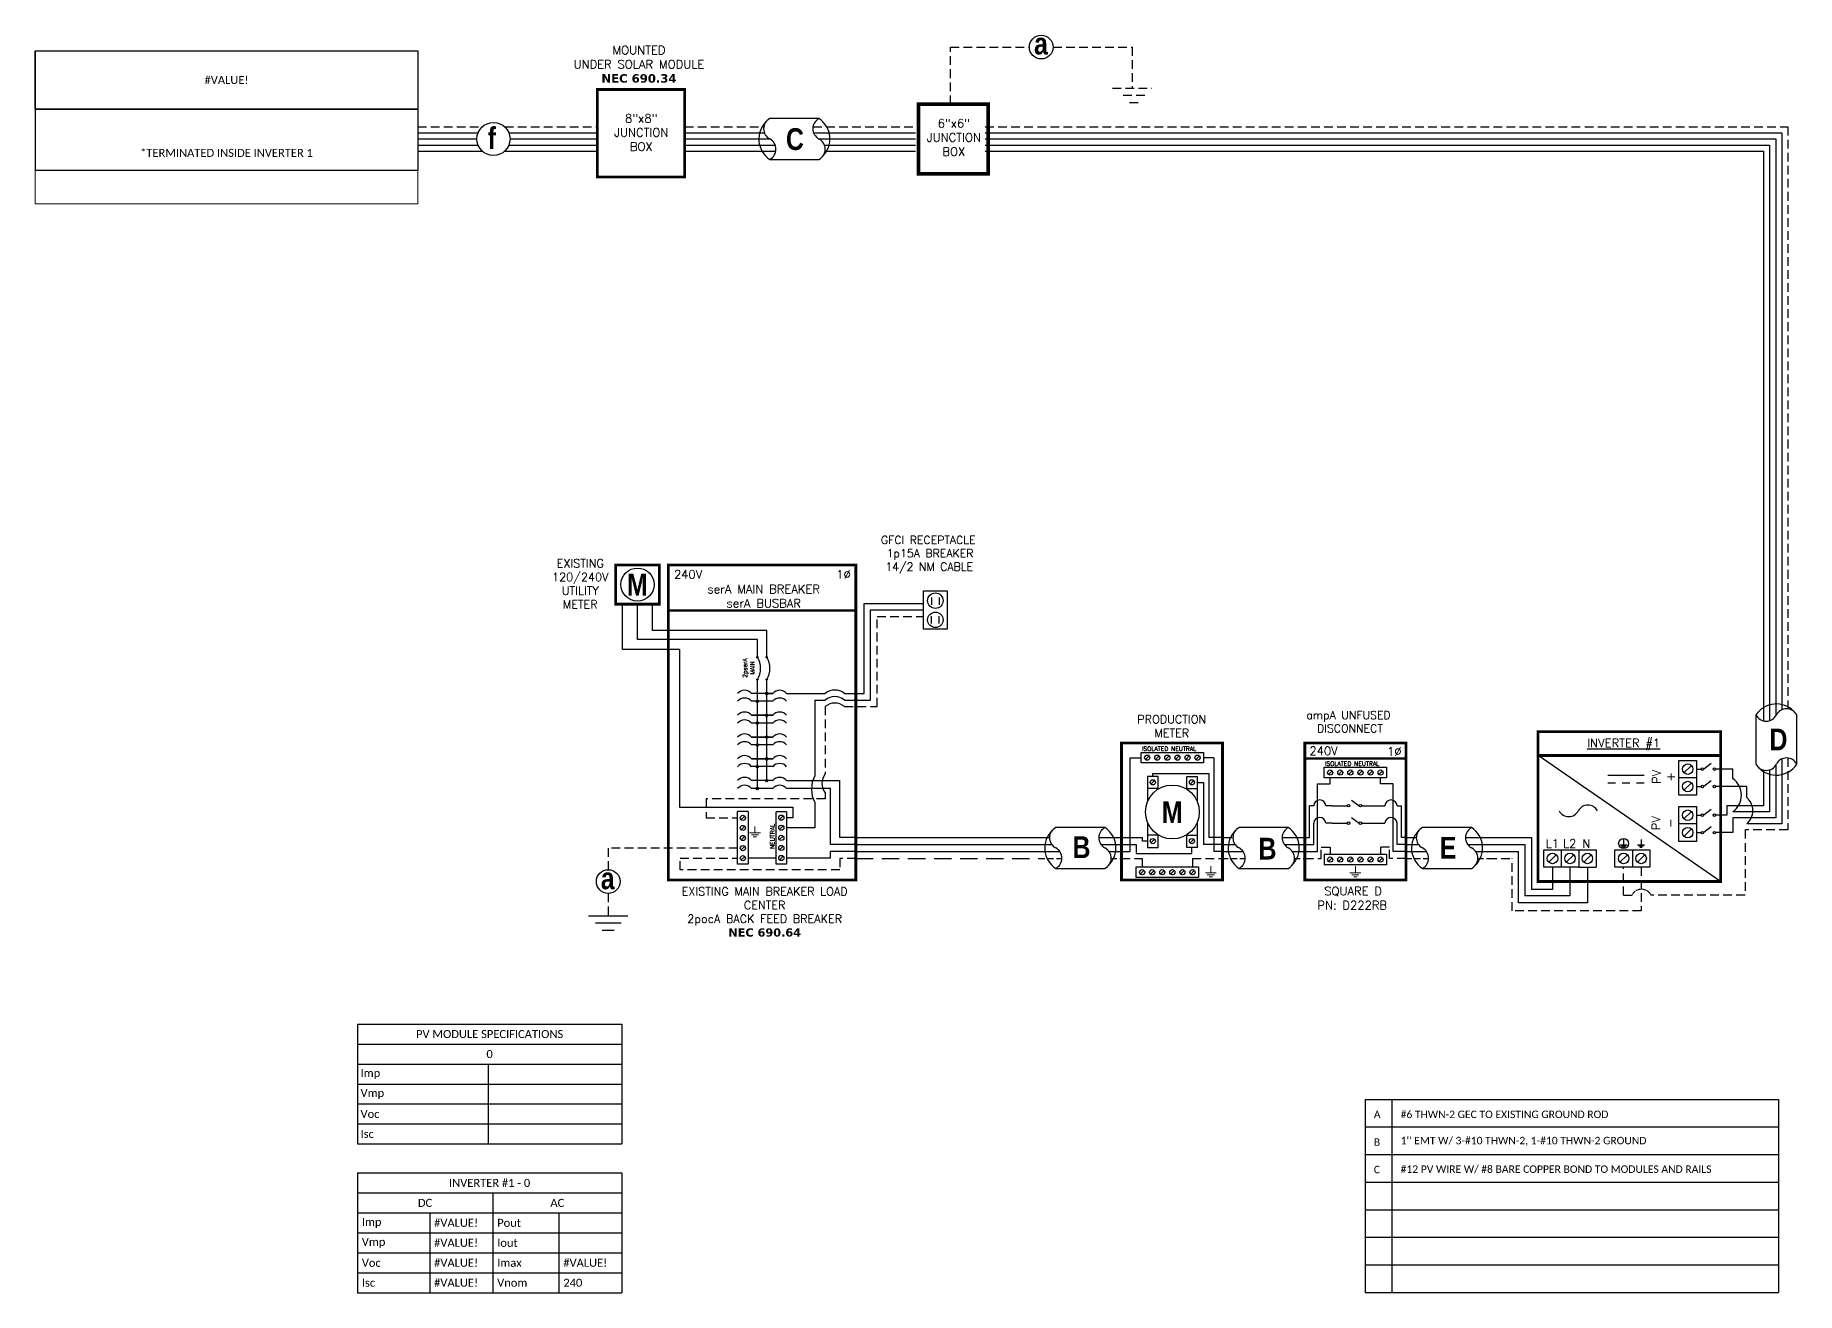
# Model space of a CAD drawing. Header units: feet. Extents: x 16899 to 17659, y 15297 to 15839.
import ezdxf

# ---------------------------------------------------------------- set-up
doc = ezdxf.new("R2010")
doc.units = ezdxf.units.FT
doc.header["$MEASUREMENT"] = 0
doc.linetypes.add('DASHED', pattern=[0.75, 0.5, -0.25])
doc.linetypes.add('HIDDEN', pattern=[0.375, 0.25, -0.125])
doc.layers.add('TEXT', color=7, linetype='Continuous')
doc.layers.add('Z - TITLEBLOCK TXT', color=7, linetype='Continuous')
doc.styles.add('ONE LINE TXT', font='techb___.ttf')
doc.styles.get("Standard").update_dxf_attribs({"font": 'simplex.shx'})

# ---------------------------------------------------------------- blocks, each defined once
blk = doc.blocks.new('*T22')
at = {"color": 0, "lineweight": -2, "transparency": 16777216}
for p, q in [((0, 0), (165.11, 0)), ((0, 0), (0, -51.42)), ((165.11, 0), (165.11, -51.42)), ((0, -25.14), (165.11, -25.14)), ((0, -51.42), (165.11, -51.42))]:
    blk.add_line(p, q, dxfattribs=at)
at = {"layer": 'Defpoints', "color": 8, "linetype": 'ByBlock', "lineweight": 0, "transparency": 16777216}
for p, q in [((0, -51.42), (0, -66.05)), ((165.11, -51.42), (165.11, -66.05)), ((0, -66.05), (165.11, -66.05))]:
    blk.add_line(p, q, dxfattribs=at)
at = {"color": 0, "linetype": 'Continuous', "transparency": 16777216, "char_height": 3.4544, "width": 155.095, "attachment_point": 5}
for s, insert in [('{\\fCalibri|b0|i0|c0;#VALUE!', (82.56, -12.57)), ('{\\fCalibri|b0|i0|c0;^J^J*TERMINATED INSIDE INVERTER 1', (82.56, -38.28))]:
    blk.add_mtext(s, dxfattribs=dict(at, insert=insert))
blk = doc.blocks.new('8x8box')
at = {"lineweight": 50, "const_width": 1.19}
blk.add_lwpolyline([(37.78, 0), (0, 0), (0, 37.78), (37.78, 37.78)], close=True, dxfattribs=at)
at = {"color": 1, "char_height": 3.6576, "attachment_point": 5}
for s, width, insert in [(' \\PMOUNTED \\PUNDER SOLAR MODULE\\P{\\fVerdana|b1|i0|c0|p34;NEC 690.34}', 73.0127, (18.01, 51.7)), ('8"x8"  JUNCTION BOX ', 0.4767, (19.03, 19.26))]:
    blk.add_mtext_dynamic_manual_height_columns(s, width=width, gutter_width=7.17, heights=[0], dxfattribs=dict(at, insert=insert))
blk = doc.blocks.new('6x6box')
at = {"lineweight": 50, "const_width": 1.53}
blk.add_lwpolyline([(30.1, 0), (0, 0), (0, 30.1), (30.1, 30.1)], close=True, dxfattribs=at)
at = {"color": 1, "insert": (15.24, 15.71), "char_height": 3.6576, "width": 0.4767, "attachment_point": 5}
blk.add_mtext('6"x6"  JUNCTION BOX  ', dxfattribs=at)
blk = doc.blocks.new('*U13')
at = {"color": 7}
for p, q in [((-35.53, 9), (-31.05, 9)), ((-9.81, 9), (0, 9))]:
    blk.add_line(p, q, dxfattribs=at)
at = {"color": 7, "linetype": 'Continuous'}
for p, q in [((-7.14, 13.31), (-28.39, 13.31)), ((-28.39, -4.31), (-7.14, -4.31))]:
    blk.add_line(p, q, dxfattribs=at)
at = {"color": 10}
for p, q in [((-35.53, 6), (-30.11, 6)), ((-8.87, 6), (0, 6))]:
    blk.add_line(p, q, dxfattribs=at)
at = {"color": 253}
for p, q in [((-35.53, 3), (-26.66, 3)), ((-5.41, 3), (0, 3))]:
    blk.add_line(p, q, dxfattribs=at)
at = {"color": 92, "linetype": 'HIDDEN', "ltscale": 10}
for p, q in [((-4.48, 0), (0, 0)), ((-35.53, 0), (-25.72, 0))]:
    blk.add_line(p, q, dxfattribs=at)
at = {"color": 7, "linetype": 'Continuous'}
for centre, start, end in [((-22.54, 4.5), 133.97324, 236.42648), ((-12.99, 4.5), 313.97324, 56.42648)]:
    blk.add_arc(centre, 10.58, start, end, dxfattribs=at)
at = {"linetype": 'Continuous'}
for centre, start, end in [((-26.08, 8.91), 117.66392, 242.33608), ((-4.83, 8.91), 117.66392, 242.33608), ((-30.7, 0.09), 297.66392, 62.33608), ((-9.45, 0.09), 297.66392, 62.33608)]:
    blk.add_arc(centre, 4.98, start, end, dxfattribs=at)
blk = doc.blocks.new('unfusedDisconnect')
at = {"lineweight": 50}
blk.add_line((-43.61, 43.06), (0, 43.06), dxfattribs=at)
at = {"color": 1, "linetype": 'Continuous'}
for p, q in [((-35.27, 34.78), (-35.27, 39.32)), ((-35.27, 39.32), (-8.32, 39.32)), ((-8.32, 39.32), (-8.32, 34.78)), ((-8.32, 34.78), (-35.27, 34.78)), ((-23.43, 25.18), (-20.16, 22.74)), ((-31.89, 22.73), (-25.32, 22.73)), ((-23.43, 17.65), (-20.16, 15.2)), ((-19.08, 22.73), (-11.7, 22.73)), ((-31.89, 15.2), (-25.32, 15.2)), ((-19.08, 15.2), (-11.7, 15.19)), ((-35.27, 1.76), (-8.32, 1.76)), ((-35.27, 1.76), (-35.27, -2.78)), ((-8.32, 1.76), (-8.32, -2.78)), ((-8.32, -2.78), (-35.27, -2.78))]:
    blk.add_line(p, q, dxfattribs=at)
at = {"color": 253, "linetype": 'Continuous'}
for p, q in [((-38.16, 3), (-38.16, 32.17)), ((-38.16, 32.17), (-32.67, 32.17)), ((-32.67, 32.17), (-32.67, 34.78)), ((-10.92, 32.17), (-10.92, 34.78)), ((-5.43, 32.17), (-10.92, 32.17)), ((-5.43, 3), (-5.43, 32.17)), ((-43.61, 3), (-38.16, 3)), ((0, 3), (-5.43, 3))]:
    blk.add_line(p, q, dxfattribs=at)
at = {"color": 4, "linetype": 'Continuous'}
for p, q in [((-31.89, 37.83), (-33.46, 36.26)), ((-27.53, 37.83), (-29.11, 36.26)), ((-23.18, 37.83), (-24.76, 36.26)), ((-18.83, 37.83), (-20.41, 36.26)), ((-14.48, 37.83), (-16.06, 36.26)), ((-10.13, 37.83), (-11.7, 36.26)), ((-31.89, 0.28), (-33.46, -1.3)), ((-27.53, 0.28), (-29.11, -1.3)), ((-23.18, 0.28), (-24.76, -1.3)), ((-18.83, 0.28), (-20.41, -1.3)), ((-14.48, 0.28), (-16.06, -1.3)), ((-10.13, 0.28), (-11.7, -1.3))]:
    blk.add_line(p, q, dxfattribs=at)
at = {"color": 7, "linetype": 'Continuous'}
for p, q in [((-41.66, 9), (-41.66, 22.73)), ((-39.8, 22.73), (-41.66, 22.73)), ((-31.89, 22.73), (-34.52, 22.73)), ((-11.7, 22.73), (-9.07, 22.73)), ((-3.79, 22.73), (-1.93, 22.73)), ((-1.93, 9), (-1.93, 22.73))]:
    blk.add_line(p, q, dxfattribs=at)
at = {"color": 7}
for p, q in [((-43.61, 9), (-41.66, 9)), ((0, 9), (-1.93, 9))]:
    blk.add_line(p, q, dxfattribs=at)
at = {"color": 10, "linetype": 'Continuous'}
for p, q in [((-39.8, 6), (-39.8, 15.2)), ((-31.89, 15.2), (-34.52, 15.2)), ((-11.7, 15.2), (-9.07, 15.2)), ((-3.79, 6), (-3.79, 15.2)), ((-43.61, 6), (-39.8, 6)), ((0, 6), (-3.79, 6))]:
    blk.add_line(p, q, dxfattribs=at)
at = {"color": 92, "linetype": 'HIDDEN', "ltscale": 15}
for p, q in [((-43.61, 0), (-36.58, 0)), ((-36.58, 0), (-36.58, 4.9)), ((-36.58, 4.9), (-32.67, 4.9)), ((-32.67, 4.9), (-32.67, 1.76)), ((-7.01, 4.9), (-10.92, 4.9)), ((-10.92, 4.9), (-10.92, 1.76)), ((-7.01, 0), (-7.01, 4.9)), ((0, 0), (-7.01, 0))]:
    blk.add_line(p, q, dxfattribs=at)
at = {"lineweight": 50, "const_width": 1.19}
blk.add_lwpolyline([(-43.61, -9.34), (-43.61, 49.84), (0, 49.84), (0, -9.34)], close=True, dxfattribs=at)
at = {"color": 92, "linetype": 'Continuous', "lineweight": 5, "ltscale": 0.05, "flags": 128}
for points in [[(-24.14, -6.17), (-19.45, -6.17)], [(-20.27, -7.03), (-23.32, -7.03)], [(-21.8, -3.32), (-21.8, -6.17)], [(-21.08, -7.9), (-22.51, -7.9)]]:
    blk.add_lwpolyline(points, dxfattribs=at)
at = {"color": 4, "linetype": 'Continuous'}
for centre in [(-32.67, 37.05), (-28.32, 37.05), (-23.97, 37.05), (-19.62, 37.05), (-15.27, 37.05), (-10.92, 37.05), (-32.67, -0.51), (-28.32, -0.51), (-23.97, -0.51), (-19.62, -0.51), (-15.27, -0.51), (-10.92, -0.51)]:
    blk.add_circle(centre, 1.11, dxfattribs=at)
at = {"color": 1, "linetype": 'Continuous'}
for centre in [(-24.78, 22.73), (-19.62, 22.73), (-24.78, 15.2), (-19.62, 15.2)]:
    blk.add_circle(centre, 0.541, dxfattribs=at)
at = {"color": 7, "linetype": 'Continuous'}
for centre in [(-37.16, 22.58), (-6.43, 22.58)]:
    blk.add_arc(centre, 2.64, 3.28193, 176.71807, dxfattribs=at)
at = {"color": 10, "linetype": 'Continuous'}
for centre in [(-37.16, 15.04), (-6.43, 15.04)]:
    blk.add_arc(centre, 2.64, 3.28193, 176.71807, dxfattribs=at)
at = {"color": 4, "linetype": 'Continuous'}
blk.add_text('ISOLATED NEUTRAL', height=1.8743, dxfattribs=at).set_placement((-34.91, 39.97))
at = {"color": 1}
for s, width, gutter_width, heights, insert, char_height, attachment_point in [('\\A1;\\pi12.228;ampA UNFUSED \\P\\pi16.834;DISCONNECT', 64.922, 0, [11.89], (-55.21, 63.58), 3.4544, 1), ('240V', 0.1481, 0.75, [0], (-35.55, 46.4), 3.658, 5), ('1∅', 0.1481, 0.75, [0], (-4.98, 46.1), 3.658, 5), ('\\A1;\\pi11.999,t30.287;SQUARE D\\P\\pi9.0377,t27.326;PN: D222RB', 51.6906, 0.203, [45.94], (-47.25, -12.27), 3.6576, 1)]:
    blk.add_mtext_dynamic_manual_height_columns(s, width=width, gutter_width=gutter_width, heights=heights, dxfattribs=dict(at, insert=insert, char_height=char_height, attachment_point=attachment_point))
blk = doc.blocks.new('*U26')
at = {"color": 7}
for name, p in [('unfusedDisconnect', (0, 0)), ('*U13', (-43.61, 0))]:
    blk.add_blockref(name, p, dxfattribs=at)
at = {"layer": 'Z - TITLEBLOCK TXT', "color": 1, "linetype": 'Continuous', "insert": (-63.63, 8.88), "char_height": 9.3833, "attachment_point": 1, "style": 'ONE LINE TXT'}
blk.add_mtext_dynamic_manual_height_columns('{\\W1;\\C256;B}', width=0.1385, gutter_width=2.13, heights=[0], dxfattribs=at)
blk = doc.blocks.new('*U21')
at = {"color": 7}
blk.add_line((-79.14, 9), (0, 9), dxfattribs=at)
at = {"color": 10}
blk.add_line((-79.14, 6), (0, 6), dxfattribs=at)
at = {"color": 253}
blk.add_line((-79.14, 3), (0, 3), dxfattribs=at)
at = {"color": 92, "linetype": 'DASHED', "ltscale": 15}
blk.add_line((-79.14, 0), (0, 0), dxfattribs=at)
blk = doc.blocks.new('productionMeter')
at = {"color": 1, "linetype": 'Continuous'}
for p, q in [((-35.13, 41.18), (-35.13, 45.72)), ((-35.13, 45.72), (-8.18, 45.72)), ((-8.18, 45.72), (-8.18, 41.18)), ((-8.18, 41.18), (-35.13, 41.18)), ((-32.38, 35.4), (-32.38, 24.5)), ((-27.84, 35.4), (-32.38, 35.4)), ((-27.84, 29.86), (-27.84, 35.4)), ((-15.47, 29.86), (-15.47, 35.4)), ((-15.47, 35.4), (-10.93, 35.4)), ((-10.93, 35.4), (-10.93, 24.5)), ((-27.84, 30.21), (-32.38, 30.21)), ((-15.47, 30.21), (-10.93, 30.21)), ((-32.38, 15.55), (-32.38, 4.64)), ((-10.93, 15.55), (-10.93, 4.64)), ((-27.84, 10.04), (-32.38, 10.04)), ((-27.84, 4.64), (-27.84, 10.18)), ((-15.47, 4.64), (-15.47, 10.18)), ((-15.47, 10.04), (-10.93, 10.04)), ((-32.38, 4.64), (-27.84, 4.64)), ((-10.93, 4.64), (-15.47, 4.64)), ((-37.32, -8.24), (-37.32, -3.7)), ((-37.32, -3.7), (-10.37, -3.7)), ((-10.37, -3.7), (-10.37, -8.24)), ((-10.37, -8.24), (-37.32, -8.24))]:
    blk.add_line(p, q, dxfattribs=at)
at = {"color": 253, "linetype": 'Continuous'}
for p, q in [((-39.9, 3), (-39.9, 43.45)), ((-39.9, 43.45), (-35.13, 43.45)), ((-3.71, 43.45), (-8.18, 43.45)), ((-3.71, 43.45), (-3.71, 3)), ((-43.61, 3), (-39.9, 3)), ((0, 3), (-3.71, 3))]:
    blk.add_line(p, q, dxfattribs=at)
at = {"color": 4, "linetype": 'Continuous'}
for p, q in [((-31.74, 44.23), (-33.32, 42.66)), ((-27.39, 44.23), (-28.97, 42.66)), ((-23.04, 44.23), (-24.62, 42.66)), ((-18.69, 44.23), (-20.26, 42.66)), ((-14.34, 44.23), (-15.91, 42.66)), ((-9.99, 44.23), (-11.56, 42.66)), ((-29.33, 33.59), (-30.9, 32.02)), ((-12.41, 33.59), (-13.98, 32.02)), ((-29.33, 8.23), (-30.9, 6.66)), ((-12.41, 8.23), (-13.98, 6.66)), ((-33.93, -5.19), (-35.51, -6.76)), ((-29.58, -5.19), (-31.15, -6.76)), ((-25.23, -5.19), (-26.8, -6.76)), ((-20.88, -5.19), (-22.45, -6.76)), ((-16.53, -5.19), (-18.1, -6.76)), ((-12.18, -5.19), (-13.75, -6.76))]:
    blk.add_line(p, q, dxfattribs=at)
at = {"color": 7}
for p, q in [((-30.11, 35.4), (-30.11, 36.59)), ((-30.11, 36.59), (-5.98, 36.59)), ((-5.98, 36.59), (-5.98, 9)), ((-43.61, 9), (-34.54, 9)), ((-34.54, 7.44), (-34.54, 9)), ((0, 9), (-5.98, 9)), ((-32.38, 7.44), (-34.54, 7.44))]:
    blk.add_line(p, q, dxfattribs=at)
at = {"color": 10, "linetype": 'Continuous'}
for p, q in [((-10.93, 32.81), (-8.25, 32.81)), ((-8.25, 32.81), (-8.25, 6)), ((-43.61, 6), (-37.24, 6)), ((-37.24, 6), (-37.24, 2.05)), ((-37.24, 2.05), (-13.2, 2.05)), ((-13.2, 2.05), (-13.2, 4.64)), ((0, 6), (-8.25, 6))]:
    blk.add_line(p, q, dxfattribs=at)
at = {"color": 92, "linetype": 'HIDDEN', "ltscale": 15}
for p, q in [((-43.61, 0), (-34.72, 0)), ((-12.97, 0), (-12.97, -3.7)), ((-12.97, 0), (0, 0)), ((-34.72, 0), (-34.72, -3.7))]:
    blk.add_line(p, q, dxfattribs=at)
at = {"lineweight": 50, "const_width": 1.19}
blk.add_lwpolyline([(-43.61, -9.34), (-43.61, 49.84), (0, 49.84), (0, -9.34)], close=True, dxfattribs=at)
at = {"color": 92, "linetype": 'Continuous', "lineweight": 5, "ltscale": 0.05, "flags": 128}
for points in [[(-2.7, -6.18), (-7.38, -6.18)], [(-6.57, -7.05), (-3.51, -7.05)], [(-5.04, -3.33), (-5.04, -6.18)], [(-5.76, -7.91), (-4.32, -7.91)]]:
    blk.add_lwpolyline(points, dxfattribs=at)
at = {"color": 4, "linetype": 'Continuous'}
for centre in [(-32.53, 43.45), (-28.18, 43.45), (-23.83, 43.45), (-19.48, 43.45), (-15.13, 43.45), (-10.78, 43.45), (-30.11, 32.81), (-13.2, 32.81), (-30.11, 7.44), (-13.2, 7.44), (-34.72, -5.97), (-30.37, -5.97), (-26.02, -5.97), (-21.67, -5.97), (-17.32, -5.97), (-12.97, -5.97)]:
    blk.add_circle(centre, 1.11, dxfattribs=at)
at = {"linetype": 'Continuous'}
blk.add_circle((-21.65, 20.02), 11.62, dxfattribs=at)
at = {"color": 4, "linetype": 'Continuous'}
blk.add_text('ISOLATED NEUTRAL', height=1.8743, dxfattribs=at).set_placement((-34.77, 46.37))
at = {"color": 253, "linetype": 'Continuous', "style": 'ONE LINE TXT'}
blk.add_text('M', height=9.38, dxfattribs=at).set_placement((-26.21, 15.31))
at = {"color": 1, "insert": (-21.93, 57.08), "char_height": 3.5433, "attachment_point": 5}
blk.add_mtext_dynamic_manual_height_columns('PRODUCTION METER', width=1.3203, gutter_width=7.17, heights=[0], dxfattribs=at)
blk = doc.blocks.new('*U18')
at = {"color": 7}
blk.add_blockref('productionMeter', (0, 0), dxfattribs=at)
blk = doc.blocks.new('breakerPanel')
at = {"linetype": 'Continuous'}
h = blk.add_hatch(color=1, dxfattribs=at)
h.dxf.hatch_style = 1
edge = h.paths.add_edge_path()
edge.add_arc((-42.47, 86.8), 0.291, 0, 360)
h = blk.add_hatch(color=1, dxfattribs=at)
h.dxf.hatch_style = 1
edge = h.paths.add_edge_path()
edge.add_arc((-38.44, 86.8), 0.291, 0, 360)
h = blk.add_hatch(color=1, dxfattribs=at)
h.dxf.hatch_style = 1
edge = h.paths.add_edge_path()
edge.add_arc((-42.47, 77.16), 0.291, 0, 360)
h = blk.add_hatch(color=1, dxfattribs=at)
h.dxf.hatch_style = 1
edge = h.paths.add_edge_path()
edge.add_arc((-38.44, 77.16), 0.291, 0, 360)
h = blk.add_hatch(color=1, dxfattribs=at)
h.dxf.hatch_style = 1
edge = h.paths.add_edge_path()
edge.add_arc((-38.44, 71.16), 0.528, 0, 360)
h = blk.add_hatch(color=1, dxfattribs=at)
h.dxf.hatch_style = 1
edge = h.paths.add_edge_path()
edge.add_arc((-42.47, 67.78), 0.528, 0, 360)
h = blk.add_hatch(color=1, dxfattribs=at)
h.dxf.hatch_style = 1
edge = h.paths.add_edge_path()
edge.add_arc((-38.44, 61.76), 0.528, 0, 360)
h = blk.add_hatch(color=1, dxfattribs=at)
h.dxf.hatch_style = 1
edge = h.paths.add_edge_path()
edge.add_arc((-42.47, 58.38), 0.528, 0, 360)
h = blk.add_hatch(color=1, dxfattribs=at)
h.dxf.hatch_style = 1
edge = h.paths.add_edge_path()
edge.add_arc((-42.47, 48.98), 0.528, 0, 360)
h = blk.add_hatch(color=1, dxfattribs=at)
h.dxf.hatch_style = 1
edge = h.paths.add_edge_path()
edge.add_arc((-38.44, 52.36), 0.528, 0, 360)
h = blk.add_hatch(color=1, dxfattribs=at)
h.dxf.hatch_style = 1
edge = h.paths.add_edge_path()
edge.add_arc((-42.47, 39.58), 0.528, 0, 360)
h = blk.add_hatch(color=1, dxfattribs=at)
h.dxf.hatch_style = 1
edge = h.paths.add_edge_path()
edge.add_arc((-38.44, 42.95), 0.528, 0, 360)
h = blk.add_hatch(color=1, dxfattribs=at)
h.dxf.hatch_style = 1
edge = h.paths.add_edge_path()
edge.add_arc((-42.47, 30.17), 0.528, 0, 360)
h = blk.add_hatch(color=1, dxfattribs=at)
h.dxf.hatch_style = 1
edge = h.paths.add_edge_path()
edge.add_arc((-38.44, 33.55), 0.528, 0, 360)
at = {"color": 155, "true_color": 0x647190}
blk.add_line((-80.92, 126.59), (0, 126.59), dxfattribs=at)
at = {"color": 253, "linetype": 'Continuous'}
for p, q in [((-100.73, 90.2), (-100.73, 109.7)), ((-76.04, 90.2), (-100.73, 90.2)), ((-76.04, 90.2), (-76.04, 22.16)), ((-76.04, 22.16), (-27.25, 22.16)), ((-27.25, 17.57), (-29.89, 17.57)), ((-27.25, 22.16), (-27.25, 17.57)), ((-11.01, 0.16), (-29.89, 0.16)), ((0, 3), (-11.01, 3)), ((-11.01, 3), (-11.01, 0.16))]:
    blk.add_line(p, q, dxfattribs=at)
at = {"color": 10, "linetype": 'Continuous'}
for p, q in [((-94.24, 94.51), (-94.24, 109.7)), ((-42.47, 94.51), (-94.24, 94.51)), ((-42.47, 87.09), (-42.47, 94.51)), ((-42.47, 30.17), (-42.47, 76.87)), ((-35.88, 67.78), (-45.04, 67.78)), ((-35.88, 58.38), (-45.04, 58.38)), ((-35.88, 48.98), (-45.04, 48.98)), ((-35.88, 39.58), (-45.04, 39.58)), ((-35.88, 30.17), (-45.04, 30.17)), ((-10.98, 30.17), (-29.89, 30.17)), ((-10.98, 6), (-10.98, 30.17)), ((0, 6), (-10.98, 6))]:
    blk.add_line(p, q, dxfattribs=at)
at = {"color": 7, "linetype": 'Continuous'}
for p, q in [((-87.75, 98.34), (-87.75, 109.7)), ((-38.44, 98.34), (-87.75, 98.34)), ((-38.44, 87.09), (-38.44, 98.34)), ((-38.44, 61.76), (-38.44, 76.87)), ((-35.88, 71.16), (-45.04, 71.16)), ((-38.44, 71.16), (-35.88, 71.16)), ((-45.04, 61.76), (-35.88, 61.76)), ((-35.88, 61.76), (-45.04, 61.76)), ((-38.44, 52.36), (-38.44, 61.76)), ((-45.04, 52.36), (-35.88, 52.36)), ((-35.88, 52.36), (-45.04, 52.36)), ((-38.44, 42.95), (-38.44, 52.36)), ((-45.04, 42.95), (-35.88, 42.95)), ((-35.88, 42.95), (-45.04, 42.95)), ((-38.44, 33.55), (-38.44, 42.95)), ((-35.88, 33.55), (-45.04, 33.55)), ((-6.96, 9), (-6.96, 33.55))]:
    blk.add_line(p, q, dxfattribs=at)
at = {"lineweight": 50}
blk.add_line((-80.92, 106.95), (0, 106.95), dxfattribs=at)
at = {"color": 7}
for p, q in [((-29.89, 33.55), (-6.96, 33.55)), ((0, 9), (-6.96, 9))]:
    blk.add_line(p, q, dxfattribs=at)
at = {"color": 1, "linetype": 'Continuous'}
for p, q in [((-51.03, -2.51), (-51.03, 20.23)), ((-46.49, 20.23), (-51.03, 20.23)), ((-46.49, 20.23), (-46.49, -2.51)), ((-34.43, -2.43), (-34.43, 20.16)), ((-29.89, 20.16), (-34.43, 20.16)), ((-29.89, 20.16), (-29.89, -2.43)), ((-46.49, -2.51), (-51.03, -2.51)), ((-29.89, -2.43), (-34.43, -2.43))]:
    blk.add_line(p, q, dxfattribs=at)
at = {"color": 4, "linetype": 'Continuous'}
for p, q in [((-47.97, 18.28), (-49.55, 16.71)), ((-31.37, 18.35), (-32.94, 16.78)), ((-47.97, 13.93), (-49.55, 12.36)), ((-47.97, 9.58), (-49.55, 8.01)), ((-31.37, 14), (-32.94, 12.43)), ((-31.37, 9.65), (-32.94, 8.08)), ((-47.97, 5.23), (-49.55, 3.66)), ((-47.97, 0.88), (-49.55, -0.69)), ((-31.37, 5.3), (-32.94, 3.73)), ((-31.37, 0.95), (-32.94, -0.62))]:
    blk.add_line(p, q, dxfattribs=at)
at = {"color": 92, "linetype": 'HIDDEN', "ltscale": 15}
for p, q in [((-51.03, 4.44), (-106.89, 4.44)), ((-106.89, 4.44), (-106.89, -4.87)), ((-75.84, -4.96), (-75.84, 0.09)), ((-75.84, 0.09), (-51.03, 0.09)), ((0, 0), (-6.96, 0)), ((-6.96, -4.96), (-75.84, -4.96)), ((-6.96, 0), (-6.96, -4.96)), ((-106.89, -15.1), (-106.89, -24.84))]:
    blk.add_line(p, q, dxfattribs=at)
at = {"color": 92, "linetype": 'Continuous', "ltscale": 15}
blk.add_line((-34.43, 0.09), (-46.49, 0.09), dxfattribs=at)
at = {"lineweight": 50, "const_width": 1.19}
for points in [[(-103.67, 109.7), (-103.67, 126.59), (-84.82, 126.59), (-84.82, 109.7)], [(-80.92, -9.3), (-80.92, 126.59), (0, 126.59), (0, -9.3)]]:
    blk.add_lwpolyline(points, close=True, dxfattribs=at)
at = {"color": 92, "linetype": 'Continuous', "lineweight": 5, "ltscale": 0.05, "flags": 128}
for points in [[(-45.88, 10.97), (-41.2, 10.97)], [(-42.01, 10.1), (-45.07, 10.1)], [(-42.82, 9.23), (-44.25, 9.23)], [(-43.54, 13.81), (-43.54, 10.97)]]:
    blk.add_lwpolyline(points, dxfattribs=at)
at = {"color": 92, "linetype": 'Continuous', "ltscale": 4, "flags": 128}
for points in [[(-115.37, -24.84), (-98.41, -24.84)], [(-101.35, -27.98), (-112.43, -27.98)], [(-104.29, -31.12), (-109.49, -31.12)]]:
    blk.add_lwpolyline(points, dxfattribs=at)
at = {"linetype": 'Continuous'}
blk.add_circle((-94.24, 118.15), 7.15, dxfattribs=at)
at = {"color": 1, "linetype": 'Continuous'}
for centre, radius in [((-42.47, 86.8), 0.291), ((-38.44, 86.8), 0.291), ((-42.47, 77.16), 0.291), ((-38.44, 77.16), 0.291), ((-38.44, 71.16), 0.528), ((-42.47, 67.78), 0.528), ((-38.44, 61.76), 0.528), ((-42.47, 58.38), 0.528), ((-42.47, 48.98), 0.528), ((-38.44, 52.36), 0.528), ((-42.47, 39.58), 0.528), ((-38.44, 42.95), 0.528), ((-42.47, 30.17), 0.528), ((-38.44, 33.55), 0.528)]:
    blk.add_circle(centre, radius, dxfattribs=at)
at = {"color": 4, "linetype": 'Continuous'}
for centre in [(-48.76, 17.49), (-32.16, 17.57), (-48.76, 13.14), (-48.76, 8.79), (-32.16, 13.21), (-32.16, 8.86), (-48.76, 4.44), (-48.76, 0.09), (-32.16, 4.51), (-32.16, 0.16)]:
    blk.add_circle(centre, 1.11, dxfattribs=at)
at = {"color": 7, "linetype": 'Continuous'}
blk.add_circle((-106.89, -9.99), 5.11, dxfattribs=at)
at = {"color": 1, "linetype": 'Continuous'}
for centre, radius, start, end in [((-50.14, 81.98), 9.06, 327.87082, 32.12918), ((-46.11, 81.98), 9.06, 327.87082, 32.12918), ((-48.03, 68.62), 3.93, 40.3392, 139.6608), ((-48.03, 65.24), 3.93, 40.3392, 139.6608), ((-32.88, 68.62), 3.93, 40.3392, 139.6608), ((-32.88, 65.24), 3.93, 40.3392, 139.6608), ((-48.03, 59.21), 3.93, 40.3392, 139.6608), ((-32.88, 59.21), 3.93, 40.3392, 139.6608), ((-48.03, 55.84), 3.93, 40.3392, 139.6608), ((-48.03, 49.81), 3.93, 40.3392, 139.6608), ((-32.88, 55.84), 3.93, 40.3392, 139.6608), ((-32.88, 49.81), 3.93, 40.3392, 139.6608), ((-48.03, 46.43), 3.93, 40.3392, 139.6608), ((-32.88, 46.43), 3.93, 40.3392, 139.6608), ((-48.03, 40.41), 3.93, 40.3392, 139.6608), ((-48.03, 37.03), 3.93, 40.3392, 139.6608), ((-32.88, 40.41), 3.93, 40.3392, 139.6608), ((-32.88, 37.03), 3.93, 40.3392, 139.6608), ((-48.03, 31.01), 3.93, 40.3392, 139.6608), ((-48.03, 27.63), 3.93, 40.3392, 139.6608), ((-32.88, 31.01), 3.93, 40.3392, 139.6608), ((-32.88, 27.63), 3.93, 40.3392, 139.6608)]:
    blk.add_arc(centre, radius, start, end, dxfattribs=at)
at = {"color": 253, "linetype": 'Continuous', "style": 'ONE LINE TXT'}
blk.add_text('M', height=9.38, dxfattribs=at).set_placement((-98.8, 113.43))
at = {"color": 4, "linetype": 'Continuous'}
blk.add_text('NEUTRAL', height=1.874, rotation=90, dxfattribs=at).set_placement((-35.08, 4.08))
at = {"color": 1, "attachment_point": 5}
for s, width, gutter_width, heights, insert, char_height in [('EXISTING\\P120/240V UTILITY METER', 0.0523, 7.17, [0], (-118.95, 118.48), 3.5433), ('240V', 0.1481, 0.75, [0], (-72.39, 122.54), 3.658), ('1∅', 0.1481, 0.75, [0], (-5.31, 122.54), 3.658), ('serA MAIN BREAKER\\PserA BUSBAR', 72.4998, 0.75, [0], (-39.75, 113.14), 3.6576), ('EXISTING MAIN BREAKER LOAD CENTER\\P2pocA BACK FEED BREAKER\\P{\\fVerdana|b1|i0|c0|p34;NEC 690.64}', 79.2627, 97.94, [154.49], (-39.35, -23.14), 3.5433)]:
    blk.add_mtext_dynamic_manual_height_columns(s, width=width, gutter_width=gutter_width, heights=heights, dxfattribs=dict(at, insert=insert, char_height=char_height))
at = {"color": 4, "linetype": 'Continuous', "insert": (-46.25, 82.15), "char_height": 1.874, "attachment_point": 5, "rotation": 90}
blk.add_mtext_dynamic_manual_height_columns('2pserA\\PMAIN', width=0.1481, gutter_width=0.75, heights=[0], dxfattribs=at)
at = {"color": 1, "linetype": 'Continuous', "insert": (-110.08, -3.93), "char_height": 9.3833, "attachment_point": 1, "style": 'ONE LINE TXT'}
blk.add_mtext_dynamic_manual_height_columns('{\\W1;\\C256;a}', width=0.1385, gutter_width=2.13, heights=[0], dxfattribs=at)
blk = doc.blocks.new('*U17')
at = {"color": 7}
blk.add_blockref('breakerPanel', (0, 0), dxfattribs=at)
blk = doc.blocks.new('*T23')
at = {"color": 0, "lineweight": -2, "transparency": 16777216}
for p, q in [((0, 0), (114.19, 0)), ((0, 0), (0, -51.7)), ((114.19, 0), (114.19, -51.7)), ((0, -8.62), (114.19, -8.62)), ((58.43, -8.62), (58.43, -51.7)), ((0, -17.23), (114.19, -17.23)), ((31.22, -17.23), (31.22, -51.7)), ((86.98, -17.23), (86.98, -51.7)), ((0, -25.85), (114.19, -25.85)), ((0, -34.47), (114.19, -34.47)), ((0, -43.08), (114.19, -43.08)), ((0, -51.7), (114.19, -51.7))]:
    blk.add_line(p, q, dxfattribs=at)
at = {"color": 0, "linetype": 'Continuous', "transparency": 16777216, "char_height": 3.4544}
for s, insert, width, attachment_point in [('{\\fCalibri|b0|i0|c0;INVERTER #1 - 0', (57.09, -4.31), 110.3293, 5), ('{\\fCalibri|b0|i0|c0;DC', (29.22, -12.93), 54.5755, 5), ('{\\fCalibri|b0|i0|c0;AC', (86.31, -12.93), 51.8976, 5), ('{\\fCalibri|b0|i0|c0;Imp', (1.93, -21.54), 27.3681, 4), ('{\\fCalibri|b0|i0|c0;#VALUE!', (33.15, -21.54), 23.3513, 4), ('{\\fCalibri|b0|i0|c0;Pout', (60.36, -21.54), 24.6902, 4), ('{\\fCalibri|b0|i0|c0;', (88.91, -21.54), 23.3513, 4), ('{\\fCalibri|b0|i0|c0;Vmp', (1.93, -30.16), 27.3681, 4), ('{\\fCalibri|b0|i0|c0;#VALUE!', (33.15, -30.16), 23.3513, 4), ('{\\fCalibri|b0|i0|c0;Iout', (60.36, -30.16), 24.6902, 4), ('{\\fCalibri|b0|i0|c0;', (88.91, -30.16), 23.3513, 4), ('{\\fCalibri|b0|i0|c0;Voc', (1.93, -38.78), 27.3681, 4), ('{\\fCalibri|b0|i0|c0;#VALUE!', (33.15, -38.78), 23.3513, 4), ('{\\fCalibri|b0|i0|c0;Imax', (60.36, -38.78), 24.6902, 4), ('{\\fCalibri|b0|i0|c0;#VALUE!', (88.91, -38.78), 23.3513, 4), ('{\\fCalibri|b0|i0|c0;#VALUE!', (33.15, -47.39), 23.3513, 4), ('{\\fCalibri|b0|i0|c0;240', (88.91, -47.39), 23.3513, 4), ('{\\fCalibri|b0|i0|c0;Isc', (1.93, -47.39), 27.3681, 4), ('{\\fCalibri|b0|i0|c0;Vnom', (60.36, -47.39), 24.6902, 4)]:
    blk.add_mtext(s, dxfattribs=dict(at, insert=insert, width=width, attachment_point=attachment_point))
blk = doc.blocks.new('*T24')
at = {"color": 0, "lineweight": -2, "transparency": 16777216}
for p, q in [((0, 0), (114.19, 0)), ((0, 0), (0, -51.69)), ((114.19, 0), (114.19, -51.69)), ((0, -8.62), (114.19, -8.62)), ((0, -17.23), (114.19, -17.23)), ((56.41, -17.23), (56.41, -51.69)), ((0, -25.85), (114.19, -25.85)), ((0, -34.46), (114.19, -34.46)), ((0, -43.08), (114.19, -43.08)), ((0, -51.69), (114.19, -51.69))]:
    blk.add_line(p, q, dxfattribs=at)
at = {"color": 0, "linetype": 'Continuous', "transparency": 16777216, "char_height": 3.4544}
for s, insert, width, attachment_point in [('{\\fCalibri|b0|i0|c0;PV MODULE SPECIFICATIONS', (57.09, -4.31), 111.433, 5), ('{\\fCalibri|b0|i0|c0;0', (57.09, -12.92), 111.433, 5), ('{\\fCalibri|b0|i0|c0;Imp', (1.38, -21.54), 53.6551, 4), ('{\\fCalibri|b0|i0|c0;', (57.78, -21.54), 55.0254, 4), ('{\\fCalibri|b0|i0|c0;Vmp', (1.38, -30.15), 53.6551, 4), ('{\\fCalibri|b0|i0|c0;', (57.78, -30.15), 55.0254, 4), ('{\\fCalibri|b0|i0|c0;Voc', (1.38, -38.77), 53.6551, 4), ('{\\fCalibri|b0|i0|c0;', (57.78, -38.77), 55.0254, 4), ('{\\fCalibri|b0|i0|c0;Isc', (1.38, -47.39), 53.6551, 4), ('{\\fCalibri|b0|i0|c0;', (57.78, -47.39), 55.0254, 4)]:
    blk.add_mtext(s, dxfattribs=dict(at, insert=insert, width=width, attachment_point=attachment_point))
blk = doc.blocks.new('*T25')
at = {"linetype": 'ByBlock', "lineweight": -2, "transparency": 16777216}
for p, q in [((0, 0), (178.52, 0)), ((0, 0), (0, -83.27)), ((11.58, 0), (11.58, -83.27)), ((178.52, 0), (178.52, -83.27)), ((0, -11.84), (178.52, -11.84)), ((0, -23.75), (178.52, -23.75)), ((0, -35.65), (178.52, -35.65)), ((0, -47.56), (178.52, -47.56)), ((0, -59.46), (178.52, -59.46)), ((0, -71.37), (178.52, -71.37)), ((0, -83.27), (178.52, -83.27))]:
    blk.add_line(p, q, dxfattribs=at)
at = {"color": 0, "linetype": 'Continuous', "transparency": 16777216, "char_height": 3.2119, "attachment_point": 7}
for s, insert, width in [('{\\fCalibri|b0|i0|c0;A', (3.78, -8.06), 4.025), ('{\\fCalibri|b0|i0|c0;#6 THWN-2 GEC TO EXISTING GROUND ROD', (15.36, -8.06), 159.3801), ('{\\fCalibri|b0|i0|c0;B', (3.78, -19.97), 4.025), ("{\\fCalibri|b0|i0|c0;1'' EMT W/ 3-#10 THWN-2, 1-#10 THWN-2 GROUND", (15.36, -19.97), 159.3801), ('{\\fCalibri|b0|i0|c0;C', (3.78, -31.87), 4.025), ('{\\fCalibri|b0|i0|c0;#12 PV WIRE W/ #8 BARE COPPER BOND TO MODULES AND RAILS', (15.36, -31.87), 159.3801), ('{\\fCalibri|b0|i0|c0;', (3.78, -43.78), 4.025), ('{\\fCalibri|b0|i0|c0;', (15.36, -43.78), 159.3801), ('{\\fCalibri|b0|i0|c0;', (3.78, -55.68), 4.025), ('{\\fCalibri|b0|i0|c0;', (15.36, -55.68), 159.3801), ('{\\fCalibri|b0|i0|c0;', (3.78, -67.59), 4.025), ('{\\fCalibri|b0|i0|c0;', (15.36, -67.59), 159.3801), ('{\\fCalibri|b0|i0|c0;', (3.78, -79.5), 4.025), ('{\\fCalibri|b0|i0|c0;', (15.36, -79.5), 159.3801)]:
    blk.add_mtext(s, dxfattribs=dict(at, insert=insert, width=width))
blk = doc.blocks.new('gfci1')
at = {"color": 7, "linetype": 'Continuous'}
for p, q in [((33.46, 0), (33.46, 38.87)), ((33.46, 38.87), (59.14, 38.87)), ((62.57, 41.42), (62.57, 38.21)), ((65.87, 41.42), (65.87, 38.21)), ((62.57, 30.17), (62.57, 33.39)), ((65.87, 30.17), (65.87, 33.39)), ((0, 0), (16.69, 0)), ((24.94, 0), (33.46, 0))]:
    blk.add_line(p, q, dxfattribs=at)
at = {"color": 253, "linetype": 'Continuous'}
for p, q in [((36.28, -2.82), (36.28, 36.06)), ((36.28, 36.06), (59.14, 36.06)), ((12.22, -2.82), (16.69, -2.82)), ((12.22, -2.82), (12.22, -35.5)), ((24.94, -2.82), (36.28, -2.82)), ((12.22, -47.07), (12.22, -57.95)), ((12.22, -57.95), (0, -57.95))]:
    blk.add_line(p, q, dxfattribs=at)
at = {"color": 7}
blk.add_line((16.69, -45.52), (16.69, -45.52), dxfattribs=at)
at = {"color": 7, "linetype": 'Continuous'}
blk.add_lwpolyline([(59.14, 44.31), (69.3, 44.31), (69.3, 27.81), (59.14, 27.81)], close=True, dxfattribs=at)
for centre in [(64.22, 40.06), (64.22, 31.78)]:
    blk.add_circle(centre, 3.33, dxfattribs=at)
blk.add_arc((20.81, -4.99), 6.47, 50.39049, 129.60951, dxfattribs=at)
at = {"color": 253, "linetype": 'Continuous'}
for centre, radius, start, end in [((20.81, -7.8), 6.47, 50.39049, 129.60951), ((22.72, -41.29), 11.99, 151.17036, 208.82964)]:
    blk.add_arc(centre, radius, start, end, dxfattribs=at)
at = {"layer": 'TEXT', "color": 92, "linetype": 'HIDDEN', "ltscale": 15}
for p, q in [((39.09, -5.63), (39.09, 33.24)), ((39.09, 33.24), (59.14, 33.24)), ((16.69, -5.63), (16.69, -34.69)), ((24.94, -5.63), (39.09, -5.63)), ((16.69, -45.52), (-34.69, -45.52)), ((-34.69, -45.52), (-34.69, -53.67)), ((16.69, -42.94), (16.69, -45.52)), ((-34.69, -53.67), (-21.14, -53.67))]:
    blk.add_line(p, q, dxfattribs=at)
at = {"layer": 'TEXT', "color": 92, "linetype": 'Continuous', "ltscale": 15}
for centre, start, end in [((20.81, -10.62), 50.39049, 129.60951), ((21.67, -38.81), 140.39049, 219.60951)]:
    blk.add_arc(centre, 6.47, start, end, dxfattribs=at)
at = {"layer": 'TEXT', "color": 1, "insert": (27.72, 67.97), "char_height": 3.4544, "attachment_point": 1}
blk.add_mtext_dynamic_manual_height_columns('\\A1;\\pi12.999;GFCI RECEPTACLE\\P\\pi15.467;1p15A BREAKER\\P\\pi14.891;14/2 NM CABLE', width=71.8931, gutter_width=92.23, heights=[24.13], dxfattribs=at)
blk = doc.blocks.new('string1')
at = {"color": 7, "linetype": 'Continuous'}
for p, q in [((-560.21, 269.3), (-533.99, 269.3)), ((-520.9, 269.3), (-482.74, 269.3)), ((-444.96, 269.3), (-405.93, 269.3)), ((-384.69, 269.3), (-345.37, 269.3)), ((-315.27, 269.3), (23.33, 269.3)), ((23.33, 269.3), (23.33, 20.94)), ((7.45, 0), (0, 0)), ((7.45, -4.11), (7.45, 0)), ((23.33, -0.31), (23.33, -18.41)), ((23.33, -18.41), (7.45, -18.41))]:
    blk.add_line(p, q, dxfattribs=at)
at = {"color": 253, "linetype": 'Continuous'}
for p, q in [((-560.21, 266.68), (-532.38, 266.68)), ((-522.69, 266.68), (-482.74, 266.68)), ((-444.96, 266.68), (-405.67, 266.68)), ((-384.43, 266.68), (-345.37, 266.68)), ((-315.27, 266.68), (20.71, 266.68)), ((20.71, 266.68), (20.71, 20.82)), ((20.71, -0.42), (20.71, -15.79)), ((4.87, -19.9), (0, -19.9)), ((20.71, -15.79), (4.87, -15.79)), ((4.87, -15.79), (4.87, -19.9))]:
    blk.add_line(p, q, dxfattribs=at)
at = {"linetype": 'Continuous'}
blk.add_arc((2.32, -11.26), 8.8, 305.65052, 54.34948, dxfattribs=at)

msp = doc.modelspace()

# ---------------------------------------------------------------- linework, layer by layer
at = {"color": 92, "linetype": 'HIDDEN', "ltscale": 15}
for p, q in [((17293.78, 15809.54), (17293.78, 15834.13)), ((17293.78, 15834.13), (17327.89, 15834.13)), ((17338.12, 15834.13), (17372.23, 15834.13)), ((17372.23, 15834.13), (17372.23, 15816.34)), ((17063.89, 15799.73), (17091.72, 15799.73)), ((17101.41, 15799.73), (17141.36, 15799.73)), ((17179.14, 15799.73), (17213.24, 15799.73)), ((17234.49, 15799.73), (17278.73, 15799.73)), ((17308.83, 15799.73), (17655.3, 15799.73)), ((17655.3, 15799.73), (17655.3, 15548.56)), ((17655.3, 15527.31), (17655.3, 15496.29)), ((17655.3, 15496.29), (17636.79, 15496.29)), ((17636.79, 15496.29), (17636.79, 15468.2)), ((17525.94, 15484.03), (17536.29, 15484.03)), ((17536.29, 15461.33), (17536.29, 15484.03)), ((17584.4, 15468.2), (17584.4, 15480.24)), ((17591.93, 15480.24), (17591.93, 15461.33)), ((17584.4, 15468.2), (17588, 15468.2)), ((17636.79, 15468.2), (17596.24, 15468.2)), ((17591.93, 15461.33), (17536.29, 15461.33))]:
    msp.add_line(p, q, dxfattribs=at)
at = {"color": 7, "linetype": 'Continuous'}
for p, q in [((17237.08, 15803.3), (17215.84, 15803.3)), ((17063.89, 15797.11), (17090.11, 15797.11)), ((17103.21, 15797.11), (17141.36, 15797.11)), ((17179.14, 15797.11), (17213.5, 15797.11)), ((17234.75, 15797.11), (17278.73, 15797.11)), ((17308.83, 15797.11), (17652.68, 15797.11)), ((17652.68, 15797.11), (17652.68, 15548.15)), ((17215.84, 15785.67), (17237.08, 15785.67)), ((17641.5, 15545.93), (17641.5, 15524.68)), ((17659.13, 15524.68), (17659.13, 15545.93)), ((17626.25, 15474.07), (17547.47, 15528.44)), ((17652.68, 15526.91), (17652.68, 15498.91)), ((17593.3, 15519.84), (17577.53, 15519.84)), ((17580.82, 15516.43), (17577.53, 15516.43)), ((17587.06, 15516.43), (17583.77, 15516.43)), ((17593.3, 15516.43), (17590, 15516.43)), ((17637.51, 15515.03), (17624.1, 15515.03)), ((17637.51, 15510.3), (17637.51, 15515.03)), ((17652.68, 15498.91), (17637.51, 15498.91)), ((17525.94, 15493.03), (17544.64, 15493.03)), ((17544.64, 15493.03), (17544.64, 15470.65)), ((17553.69, 15480.24), (17553.69, 15470.65)), ((17553.69, 15470.65), (17544.64, 15470.65))]:
    msp.add_line(p, q, dxfattribs=at)
at = {"color": 253, "linetype": 'Continuous'}
for p, q in [((17063.89, 15794.49), (17089.43, 15794.49)), ((17103.71, 15794.49), (17141.36, 15794.49)), ((17179.14, 15794.49), (17215.84, 15794.49)), ((17237.08, 15794.49), (17278.73, 15794.49)), ((17308.83, 15794.49), (17650.06, 15794.49)), ((17650.06, 15794.49), (17650.06, 15545.49)), ((17650.06, 15524.24), (17650.06, 15501.53)), ((17650.06, 15501.53), (17631.6, 15501.53)), ((17631.6, 15501.53), (17631.6, 15495.13)), ((17631.6, 15495.13), (17624.1, 15495.13)), ((17525.94, 15487.03), (17539.02, 15487.03)), ((17539.02, 15464.87), (17539.02, 15487.03)), ((17568.76, 15480.24), (17568.76, 15464.87)), ((17568.76, 15464.87), (17539.02, 15464.87))]:
    msp.add_line(p, q, dxfattribs=at)
at = {"color": 1, "linetype": 'Continuous'}
for p, q in [((17608.29, 15511.26), (17608.29, 15526.33)), ((17608.29, 15526.33), (17615.82, 15526.33)), ((17608.29, 15511.26), (17608.29, 15526.33)), ((17615.82, 15518.79), (17608.29, 15518.79)), ((17615.82, 15526.33), (17615.82, 15511.26)), ((17615.82, 15526.33), (17615.82, 15518.79)), ((17615.82, 15522.56), (17617.86, 15522.56)), ((17622.25, 15525.02), (17618.99, 15522.58)), ((17615.82, 15511.26), (17608.29, 15511.26)), ((17615.82, 15515.03), (17617.86, 15515.03)), ((17622.25, 15517.49), (17618.99, 15515.05)), ((17608.29, 15491.36), (17608.29, 15506.43)), ((17608.29, 15506.43), (17615.82, 15506.43)), ((17615.82, 15506.43), (17615.82, 15498.9)), ((17622.25, 15505.13), (17618.99, 15502.68)), ((17615.82, 15498.9), (17608.29, 15498.9)), ((17615.82, 15502.67), (17617.86, 15502.67)), ((17615.82, 15498.9), (17615.82, 15491.36)), ((17622.25, 15497.59), (17618.99, 15495.15)), ((17615.82, 15491.36), (17608.29, 15491.36)), ((17615.82, 15495.13), (17617.86, 15495.13)), ((17549.92, 15487.77), (17564.99, 15487.77)), ((17549.92, 15480.24), (17549.92, 15487.77)), ((17549.92, 15487.77), (17557.46, 15487.77)), ((17557.46, 15487.77), (17557.46, 15480.24)), ((17564.99, 15487.77), (17564.99, 15480.24)), ((17564.99, 15487.77), (17572.53, 15487.77)), ((17572.53, 15487.77), (17572.53, 15480.24)), ((17580.63, 15487.77), (17595.7, 15487.77)), ((17580.63, 15480.24), (17580.63, 15487.77)), ((17580.63, 15487.77), (17588.16, 15487.77)), ((17588.16, 15487.77), (17588.16, 15480.24)), ((17595.7, 15487.77), (17595.7, 15480.24)), ((17564.99, 15480.24), (17549.92, 15480.24)), ((17564.99, 15480.24), (17572.53, 15480.24)), ((17595.7, 15480.24), (17580.63, 15480.24))]:
    msp.add_line(p, q, dxfattribs=at)
at = {"color": 4, "linetype": 'Continuous'}
for p, q in [((17613.66, 15524.17), (17610.45, 15520.95)), ((17613.66, 15516.63), (17610.45, 15513.42)), ((17613.66, 15504.27), (17610.45, 15501.06)), ((17613.66, 15496.74), (17610.45, 15493.52)), ((17555.3, 15485.61), (17552.08, 15482.4)), ((17562.83, 15485.61), (17559.62, 15482.4)), ((17570.37, 15485.61), (17567.15, 15482.4)), ((17586, 15485.61), (17582.79, 15482.4)), ((17593.54, 15485.61), (17590.32, 15482.4))]:
    msp.add_line(p, q, dxfattribs=at)
at = {"color": 10, "linetype": 'Continuous'}
for p, q in [((17525.94, 15490.03), (17541.7, 15490.03)), ((17541.7, 15490.03), (17541.7, 15467.84)), ((17561.23, 15480.24), (17561.23, 15467.84)), ((17561.23, 15467.84), (17541.7, 15467.84))]:
    msp.add_line(p, q, dxfattribs=at)
at = {"linetype": 'Continuous'}
msp.add_lwpolyline([(16898.78, 15832.5), (17063.89, 15832.5), (17063.89, 15807.37), (16898.78, 15807.37)], close=True, dxfattribs=at)
at = {"color": 92, "linetype": 'HIDDEN', "ltscale": 15, "flags": 128}
for points in [[(17363.75, 15816.34), (17380.71, 15816.34)], [(17377.77, 15813.2), (17366.69, 15813.2)], [(17374.83, 15810.06), (17369.63, 15810.06)]]:
    msp.add_lwpolyline(points, dxfattribs=at)
at = {"color": 7, "lineweight": 50, "const_width": 1.19}
msp.add_lwpolyline([(17547.47, 15474.07), (17547.47, 15538.73), (17626.25, 15538.73), (17626.25, 15474.07)], close=True, dxfattribs=at)
at = {"lineweight": 50, "const_width": 1.19}
msp.add_lwpolyline([(17547.47, 15528.44), (17547.47, 15538.73), (17626.25, 15538.73), (17626.25, 15528.44)], close=True, dxfattribs=at)
at = {"color": 92, "linetype": 'Continuous', "flags": 128}
for points in [[(17582.86, 15489.88), (17585.93, 15489.88)], [(17585.4, 15489.31), (17583.39, 15489.31)], [(17584.87, 15488.74), (17583.92, 15488.74)], [(17584.4, 15492.18), (17584.4, 15489.88)], [(17590.39, 15489.88), (17593.47, 15489.88)], [(17592.93, 15489.31), (17590.93, 15489.31)], [(17592.4, 15488.74), (17591.46, 15488.74)], [(17591.93, 15492.18), (17591.93, 15489.88)]]:
    msp.add_lwpolyline(points, dxfattribs=at)
at = {"color": 7, "linetype": 'Continuous'}
for centre, radius in [((17333.01, 15834.13), 5.11), ((17096.57, 15794.49), 7.14)]:
    msp.add_circle(centre, radius, dxfattribs=at)
at = {"color": 4, "linetype": 'Continuous'}
for centre in [(17612.06, 15522.56), (17612.06, 15515.03), (17612.06, 15502.67), (17612.06, 15495.13), (17553.69, 15484), (17561.23, 15484), (17568.76, 15484), (17584.4, 15484), (17591.93, 15484)]:
    msp.add_circle(centre, 2.27, dxfattribs=at)
at = {"color": 1, "linetype": 'Continuous'}
for centre in [(17618.4, 15522.56), (17623.56, 15522.56), (17618.4, 15515.03), (17623.56, 15515.03), (17618.4, 15502.67), (17623.56, 15502.67), (17618.4, 15495.13), (17623.56, 15495.13)]:
    msp.add_circle(centre, 0.541, dxfattribs=at)
at = {"color": 92, "linetype": 'Continuous'}
msp.add_circle((17584.4, 15490.44), 2.17, dxfattribs=at)
at = {"color": 7, "linetype": 'Continuous'}
for centre, start, end in [((17221.69, 15794.49), 133.97324, 236.42648), ((17231.23, 15794.49), 313.97324, 56.42648), ((17650.32, 15540.08), 43.97324, 146.42648), ((17650.32, 15530.53), 223.97324, 326.42648)]:
    msp.add_arc(centre, 10.58, start, end, dxfattribs=at)
at = {"linetype": 'Continuous'}
for centre, radius, start, end in [((17218.15, 15798.89), 4.98, 117.66392, 242.33608), ((17239.39, 15798.89), 4.98, 117.66392, 242.33608), ((17213.53, 15790.08), 4.98, 297.66392, 62.33608), ((17234.77, 15790.08), 4.98, 297.66392, 62.33608), ((17645.91, 15548.24), 4.98, 207.66392, 332.33608), ((17654.72, 15543.62), 4.98, 27.66392, 152.33608), ((17654.72, 15522.37), 4.98, 27.66392, 152.33608), ((17645.91, 15526.99), 4.98, 207.66392, 332.33608), ((17560.71, 15506.7), 4.65, 207.66392, 332.33608), ((17568.95, 15502.39), 4.65, 27.66392, 152.33608), ((17632.74, 15504.61), 7.43, 309.93385, 50.06615)]:
    msp.add_arc(centre, radius, start, end, dxfattribs=at)
at = {"color": 92, "linetype": 'HIDDEN', "ltscale": 0.3}
msp.add_arc((17592.12, 15466.04), 4.65, 27.66392, 152.33608, dxfattribs=at)

# ---------------------------------------------------------------- block references
for name, p in [('*T22', (16898.78, 15832.5)), ('*T24', (17037.82, 15412.51)), ('*T25', (17472.79, 15379.98)), ('*T23', (17037.82, 15348.28))]:
    msp.add_blockref(name, p)
at = {"color": 7}
for name, p in [('8x8box', (17141.36, 15778.03)), ('6x6box', (17280.04, 15779.43)), ('string1', (17624.1, 15522.56)), ('gfci1', (17223.1, 15555.19)), ('*U17', (17252.98, 15484.03)), ('*U18', (17411.27, 15484.03)), ('*U26', (17490.41, 15484.03)), ('*U13', (17367.65, 15484.03)), ('*U13', (17525.94, 15484.03)), ('*U21', (17332.13, 15484.03))]:
    msp.add_blockref(name, p, dxfattribs=at)

# ---------------------------------------------------------------- texts
at = {"color": 1, "linetype": 'Continuous'}
msp.add_text('%%UINVERTER #1', height=3.6576, dxfattribs=at).set_placement((17568.68, 15531.99))
at = {"color": 1, "linetype": 'Continuous', "char_height": 9.3833, "attachment_point": 1, "style": 'ONE LINE TXT'}
for s, insert in [('{\\W1;\\C256;a}', (17329.91, 15840.32)), ('{\\W1;\\C256;f}', (17094.1, 15799.53)), ('{\\W1;\\C256;C}', (17222.81, 15799.12)), ('{\\W1;\\C256;D}', (17647.36, 15540.04)), ('{\\W1;\\C256;B}', (17346.51, 15493.57)), ('{\\W1;\\C256;E}', (17505.02, 15493.33))]:
    msp.add_mtext_dynamic_manual_height_columns(s, width=0.1385, gutter_width=2.13, heights=[0], dxfattribs=dict(at, insert=insert))
at = {"color": 1, "char_height": 3.658, "attachment_point": 5, "rotation": 90}
for s, width, insert in [('PV +', 2.8378, (17601.66, 15519.2)), ('PV -', 2.8013, (17601.44, 15499.23))]:
    msp.add_mtext_dynamic_manual_height_columns(s, width=width, gutter_width=0.75, heights=[0], dxfattribs=dict(at, insert=insert))
at = {"color": 1, "attachment_point": 5}
for s, insert, char_height in [('L1', (17553.63, 15490.41), 3.658), ('L2', (17561.1, 15490.44), 3.658), ('N', (17568.35, 15490.39), 3.66)]:
    msp.add_mtext_dynamic_manual_height_columns(s, width=0.1481, gutter_width=0.75, heights=[0], dxfattribs=dict(at, insert=insert, char_height=char_height))

doc.saveas('drawing.dxf')
